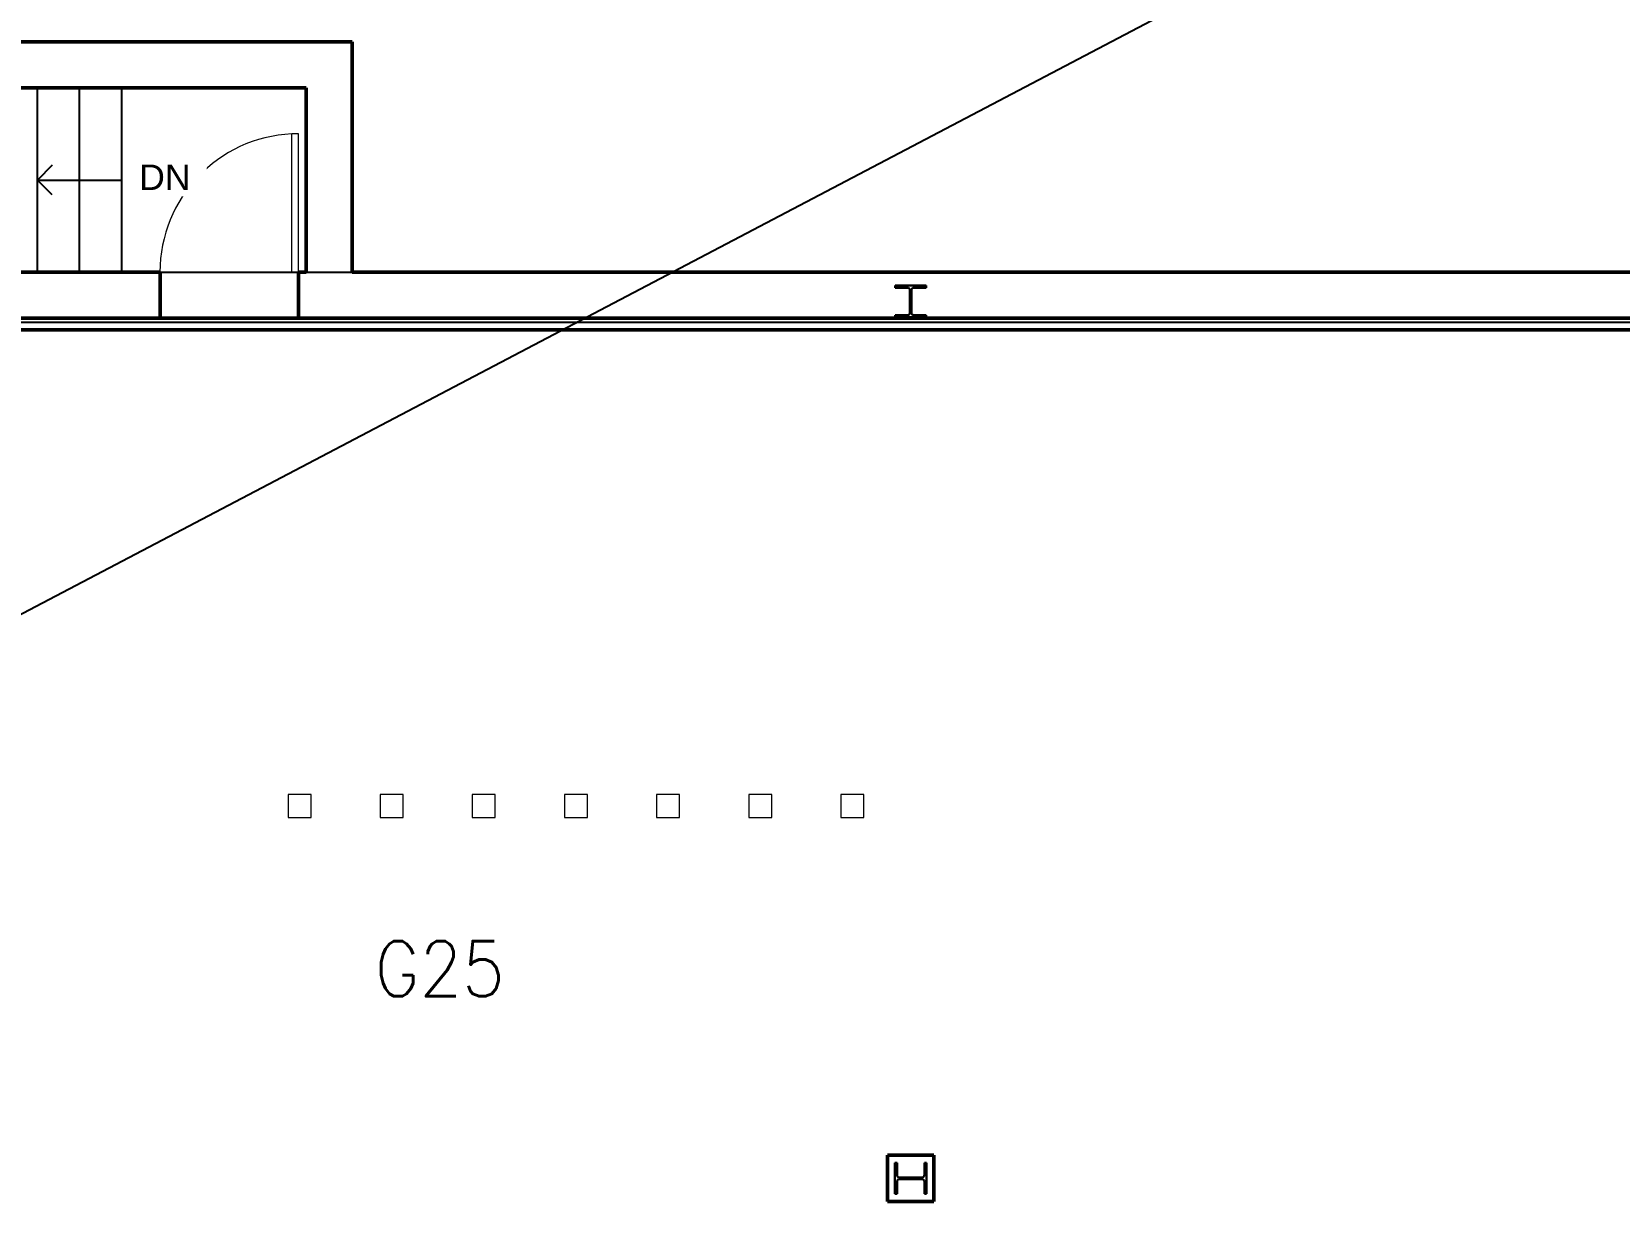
# Model space of a CAD drawing. Header units: inches. Extents: x -460 to 10305, y -938 to 5356.
# Drawn here: x 1057.3 to 1470.9, y 1037 to 1341.9 of the extents above; entities that cross this region are included whole.
import ezdxf
from ezdxf import colors
from ezdxf.entities.mleader import LeaderData, LeaderLine
from ezdxf.enums import TextEntityAlignment as Align
from ezdxf.math import Vec2, Vec3

# ---------------------------------------------------------------- set-up
doc = ezdxf.new("R2010")
doc.units = ezdxf.units.IN
doc.header["$MEASUREMENT"] = 0
doc.set_wipeout_variables(frame=1)
doc.layers.add('01-0263-G-DWG-BFP-ARCH$0$SP-CASE', color=11, linetype='Continuous', lineweight=13)
doc.layers.add('01-0263-G-DWG-BFP-ARCH$0$SP-COLUMNS', color=40, linetype='Continuous', lineweight=13)
for name, color, linetype in [('01-0263-G-DWG-BFP-ARCH$0$SP-DOOR', 5, 'Continuous'), ('01-0263-G-DWG-BFP-ARCH$0$SP-GROSS', 30, 'Continuous'), ('01-0263-G-DWG-BFP-ARCH$0$SP-RMNO', 7, 'Continuous'), ('01-0263-G-DWG-BFP-ARCH$0$SP-ROOM', 7, 'Continuous'), ('01-0263-G-DWG-BFP-ARCH$0$SP-STAIRS', 1, 'Continuous'), ('01-0263-G-DWG-BFP-ARCH$0$SP-TEXT', 72, 'Continuous'), ('01-0263-G-DWG-BFP-ARCH$0$SP-WALL', 7, 'Continuous'), ('T-Detl-Wrko-ISD50184 Kitchen Ringer', 150, 'Continuous')]:
    doc.layers.add(name, color=color, linetype=linetype)
doc.layers.get('01-0263-G-DWG-BFP-ARCH$0$SP-ROOM').off()
doc.styles.add('01-0263-G-DWG-BFP-ARCH$0$ROMANS', font='ROMANS.shx', dxfattribs={"width": 0.9})
doc.styles.add('01-0263-G-DWG-BFP-ARCH$0$STANDARD', font='TXT.shx', dxfattribs={"height": 12})

# ---------------------------------------------------------------- blocks, each defined once
blk = doc.blocks.new('01-0263-G-DWG-BFP-ARCH$0$W-Wide Flange-Column - W8X40-V51-GROUND FLOOR - PROPOSED')
at = {"layer": '01-0263-G-DWG-BFP-ARCH$0$SP-COLUMNS', "lineweight": 9}
h = blk.add_hatch(dxfattribs=at)
h.set_pattern_fill('FP_63', color=256, style=0, pattern_type=2)
h.set_pattern_definition([(315, (-320.972, 577.4), (9.50352, 9.50352), []), (315, (-306.572, 577.4), (9.50352, 9.50352), [])])
h.paths.add_polyline_path([(-4.04, 4.12), (-4.04, 3.56), (-0.87, 3.56), (-0.38, 3.36), (-0.18, 2.87), (-0.18, -2.88), (-0.38, -3.36), (-0.87, -3.57), (-4.04, -3.57), (-4.04, -4.13), (4.03, -4.13), (4.03, -3.57), (0.87, -3.57), (0.38, -3.36), (0.18, -2.88), (0.18, 2.87), (0.38, 3.36), (0.87, 3.56), (4.03, 3.56), (4.03, 4.12)], flags=0)
at = {"layer": '01-0263-G-DWG-BFP-ARCH$0$SP-COLUMNS', "lineweight": 30}
for p, q in [((4.03, 4.12), (-4.04, 4.12)), ((-4.04, 4.12), (-4.04, 3.56)), ((-4.04, 3.56), (-0.87, 3.56)), ((-0.18, 2.87), (-0.18, -2.88)), ((0.18, -2.88), (0.18, 2.87)), ((0.87, 3.56), (4.03, 3.56)), ((4.03, 3.56), (4.03, 4.12)), ((-0.87, -3.57), (-4.04, -3.57)), ((-4.04, -3.57), (-4.04, -4.13)), ((-4.04, -4.13), (4.03, -4.13)), ((4.03, -3.57), (0.87, -3.57)), ((4.03, -4.13), (4.03, -3.57))]:
    blk.add_line(p, q, dxfattribs=at)
for centre, start, end in [((-0.87, 2.87), 0, 90), ((0.87, 2.87), 90, 180), ((-0.87, -2.88), 270, 0), ((0.87, -2.88), 180, 270)]:
    blk.add_arc(centre, 0.69, start, end, dxfattribs=at)
blk = doc.blocks.new('01-0263-G-DWG-BFP-ARCH$0$W-Wide Flange-Column - W8X40-V56-GROUND FLOOR - PROPOSED')
at = {"layer": '01-0263-G-DWG-BFP-ARCH$0$SP-COLUMNS', "lineweight": 9}
h = blk.add_hatch(dxfattribs=at)
h.set_pattern_fill('FP_68', color=256, style=0, pattern_type=2)
h.set_pattern_definition([(45, (-577.4, -549.347), (-9.50352, 9.50352), []), (45, (-577.4, -534.947), (-9.50352, 9.50352), [])])
h.paths.add_polyline_path([(4.03, -4.12), (4.03, -3.56), (0.87, -3.56), (0.38, -3.36), (0.18, -2.88), (0.18, 2.87), (0.38, 3.36), (0.87, 3.57), (4.03, 3.57), (4.03, 4.13), (-4.04, 4.13), (-4.04, 3.57), (-0.87, 3.57), (-0.38, 3.36), (-0.18, 2.87), (-0.18, -2.88), (-0.38, -3.36), (-0.87, -3.56), (-4.04, -3.56), (-4.04, -4.12)], flags=0)
at = {"layer": '01-0263-G-DWG-BFP-ARCH$0$SP-COLUMNS', "lineweight": 30}
for p, q in [((4.03, 4.13), (-4.04, 4.13)), ((-4.04, 4.13), (-4.04, 3.57)), ((-4.04, 3.57), (-0.87, 3.57)), ((-0.18, 2.87), (-0.18, -2.88)), ((0.18, -2.88), (0.18, 2.87)), ((0.87, 3.57), (4.03, 3.57)), ((4.03, 3.57), (4.03, 4.13)), ((-0.87, -3.56), (-4.04, -3.56)), ((-4.04, -3.56), (-4.04, -4.12)), ((-4.04, -4.12), (4.03, -4.12)), ((4.03, -3.56), (0.87, -3.56)), ((4.03, -4.12), (4.03, -3.56))]:
    blk.add_line(p, q, dxfattribs=at)
for centre, start, end in [((-0.87, 2.87), 0, 90), ((0.87, 2.87), 90, 180), ((-0.87, -2.88), 270, 0), ((0.87, -2.88), 180, 270)]:
    blk.add_arc(centre, 0.69, start, end, dxfattribs=at)
blk = doc.blocks.new('01-0263-G-DWG-BFP-ARCH$0$Single-Flush - 3_0_ x 7_0_-332584-GROUND FLOOR - PROPOSED')
at = {"layer": '01-0263-G-DWG-BFP-ARCH$0$SP-DOOR', "lineweight": 20}
for p, q in [((16.25, 6), (16.25, 42.02)), ((18, 42.02), (16.25, 42.02)), ((18, 6), (18, 42.02)), ((18, 6), (16.25, 6))]:
    blk.add_line(p, q, dxfattribs=at)
at = {"layer": '01-0263-G-DWG-BFP-ARCH$0$SP-DOOR', "lineweight": 9}
blk.add_arc((18, 6), 36.07, 92.7812, 180, dxfattribs=at)
blk = doc.blocks.new('01-0263-G-DWG-BFP-ARCH$0$FMGRM1')
at = {"style": '01-0263-G-DWG-BFP-ARCH$0$ROMANS', "width": 0.9}
for tag, p in [('RMAREA', (0, -0.2836)), ('DATA1', (0, -0.443)), ('DATA2', (0, -0.6024)), ('DATA3', (0, -0.7618)), ('DATA4', (0, -0.9213)), ('DATA5', (0, -1.0807))]:
    blk.add_attdef(tag, text='', height=0.1172, dxfattribs=at).set_placement(p, align=Align.CENTER)
at = {"linetype": 'Continuous'}
blk.add_wipeout([(-0.375, -0.125), (0.375, -0.125), (0.375, 0.125), (-0.375, 0.125)], dxfattribs=at)
at = {"layer": '01-0263-G-DWG-BFP-ARCH$0$SP-RMNO', "style": '01-0263-G-DWG-BFP-ARCH$0$ROMANS', "width": 0.9}
blk.add_attdef('RMNUMB', text='', height=0.16, dxfattribs=at).set_placement((0, 0), align=Align.MIDDLE)
blk = doc.blocks.new('01-0263-G-DWG-BFP-ARCH', base_point=(1295.16, 1352.86))
at = {"layer": '01-0263-G-DWG-BFP-ARCH$0$SP-CASE'}
for p, q in [((2424.96, 2492.87), (2418.96, 2492.87)), ((2418.96, 2492.87), (2418.96, 2486.87)), ((2424.96, 2486.87), (2424.96, 2492.87)), ((2448.96, 2492.87), (2442.96, 2492.87)), ((2442.96, 2492.87), (2442.96, 2486.87)), ((2448.96, 2486.87), (2448.96, 2492.87)), ((2472.96, 2492.87), (2466.96, 2492.87)), ((2466.96, 2492.87), (2466.96, 2486.87)), ((2472.96, 2486.87), (2472.96, 2492.87)), ((2496.96, 2492.87), (2490.96, 2492.87)), ((2490.96, 2492.87), (2490.96, 2486.87)), ((2496.96, 2486.87), (2496.96, 2492.87)), ((2520.96, 2492.87), (2514.96, 2492.87)), ((2514.96, 2492.87), (2514.96, 2486.87)), ((2520.96, 2486.87), (2520.96, 2492.87)), ((2544.96, 2492.87), (2538.96, 2492.87)), ((2538.96, 2492.87), (2538.96, 2486.87)), ((2544.96, 2486.87), (2544.96, 2492.87)), ((2568.96, 2492.87), (2562.96, 2492.87)), ((2562.96, 2492.87), (2562.96, 2486.87)), ((2568.96, 2486.87), (2568.96, 2492.87)), ((2418.96, 2486.87), (2424.96, 2486.87)), ((2442.96, 2486.87), (2448.96, 2486.87)), ((2466.96, 2486.87), (2472.96, 2486.87)), ((2490.96, 2486.87), (2496.96, 2486.87)), ((2514.96, 2486.87), (2520.96, 2486.87)), ((2538.96, 2486.87), (2544.96, 2486.87)), ((2562.96, 2486.87), (2568.96, 2486.87))]:
    blk.add_line(p, q, dxfattribs=at)
at = {"layer": '01-0263-G-DWG-BFP-ARCH$0$SP-STAIRS'}
for p, q in [((2353.66, 2628.86), (2353.66, 2676.86)), ((2364.66, 2628.86), (2364.66, 2676.86)), ((2375.66, 2628.86), (2375.66, 2676.86))]:
    blk.add_line(p, q, dxfattribs=at)
at = {"layer": '01-0263-G-DWG-BFP-ARCH$0$SP-TEXT'}
for p, q in [((2357.55, 2656.75), (2353.66, 2652.86)), ((2357.55, 2648.97), (2353.66, 2652.86)), ((2353.66, 2652.86), (2375.66, 2652.86))]:
    blk.add_line(p, q, dxfattribs=at)
at = {"layer": '01-0263-G-DWG-BFP-ARCH$0$SP-WALL', "lineweight": 50}
for p, q in [((2435.66, 2688.86), (2264.66, 2688.86)), ((2435.66, 2628.86), (2435.66, 2688.86)), ((2276.66, 2676.86), (2423.66, 2676.86)), ((2423.66, 2676.86), (2423.66, 2628.86)), ((2385.66, 2628.86), (2276.66, 2628.86)), ((2385.66, 2616.86), (2385.66, 2628.86)), ((2423.66, 2628.86), (2421.66, 2628.86)), ((2421.66, 2628.86), (2421.66, 2616.86)), ((3039.16, 2628.86), (2435.66, 2628.86)), ((2003.16, 2616.86), (3039.16, 2616.86)), ((2074.66, 2613.86), (2841.16, 2613.86)), ((2587.16, 2398.86), (2575.16, 2398.86)), ((2575.16, 2398.86), (2575.16, 2386.86)), ((2587.16, 2386.86), (2587.16, 2398.86)), ((2575.16, 2386.86), (2587.16, 2386.86))]:
    blk.add_line(p, q, dxfattribs=at)
at = {"layer": '01-0263-G-DWG-BFP-ARCH$0$SP-WALL'}
blk.add_line((2003.16, 2615.86), (3039.16, 2615.86), dxfattribs=at)
at = {"layer": '01-0263-G-DWG-BFP-ARCH$0$SP-COLUMNS'}
blk.add_blockref('01-0263-G-DWG-BFP-ARCH$0$W-Wide Flange-Column - W8X40-V56-GROUND FLOOR - PROPOSED', (2581.16, 2621.24), dxfattribs=at)
at = {"layer": '01-0263-G-DWG-BFP-ARCH$0$SP-COLUMNS', "rotation": 89.99999999999984}
blk.add_blockref('01-0263-G-DWG-BFP-ARCH$0$W-Wide Flange-Column - W8X40-V51-GROUND FLOOR - PROPOSED', (2581.16, 2392.86), dxfattribs=at)
at = {"layer": '01-0263-G-DWG-BFP-ARCH$0$SP-DOOR'}
blk.add_blockref('01-0263-G-DWG-BFP-ARCH$0$Single-Flush - 3_0_ x 7_0_-332584-GROUND FLOOR - PROPOSED', (2403.66, 2622.86), dxfattribs=at)
at = {"layer": '01-0263-G-DWG-BFP-ARCH$0$SP-ROOM'}
ref = blk.add_blockref('01-0263-G-DWG-BFP-ARCH$0$FMGRM1', (2458.47, 2447.46), dxfattribs=dict(at, xscale=90, yscale=90, zscale=90))
ref.add_attrib('RMNUMB', 'G25', dxfattribs={"layer": '01-0263-G-DWG-BFP-ARCH$0$SP-RMNO', "height": 14.4, "style": '01-0263-G-DWG-BFP-ARCH$0$ROMANS', "width": 0.9}).set_placement((2458.47, 2447.46), align=Align.MIDDLE)
at = {"layer": '01-0263-G-DWG-BFP-ARCH$0$SP-TEXT', "insert": (2380.18, 2656.91), "char_height": 6.6388, "width": 15.9508, "attachment_point": 1, "line_spacing_factor": 0.938532, "style": '01-0263-G-DWG-BFP-ARCH$0$STANDARD', "bg_fill": 3, "box_fill_scale": 1.25, "bg_fill_color": 0, "bg_fill_transparency": 0}
blk.add_mtext('\\fArial|b0|i0|c0|p34|;DN', dxfattribs=at)
at = {"layer": '01-0263-G-DWG-BFP-ARCH$0$SP-GROSS'}
blk.add_lwpolyline([(1845.16, 2628.86), (3089.16, 2628.86), (3089.16, 2688.86), (3209.16, 2688.86), (3209.16, 2643.36), (3213.1, 2643.36), (3213.1, 2629.39), (3213.16, 2628.86), (3345.16, 2628.86)], dxfattribs=at)

msp = doc.modelspace()

# ---------------------------------------------------------------- block references
msp.add_blockref('01-0263-G-DWG-BFP-ARCH', (0.26, 3.26))

# ---------------------------------------------------------------- next in the draw order: leaders
at = {"layer": 'T-Detl-Wrko-ISD50184 Kitchen Ringer'}
ml = msp.add_multileader_mtext('Standard', dxfattribs=at)
ml.set_content('ISD50184\\PInstall a tie cable from the office, room G27 to the wall and tie in the external ringer.', color=256)
ml.set_leader_properties()
ml.build(insert=Vec2(0, 0))
ml.multileader.update_dxf_attribs({"text_right_attachment_type": 6, "dogleg_length": 0.36, "arrow_head_size": 0.18})
ctx = ml.context
ctx.base_point, ctx.char_height, ctx.arrow_head_size, ctx.landing_gap_size, ctx.plane_origin = Vec3(1243.15, 1474.44), 20, 0.18, 0.09, Vec3(803.64, 1058.45)
ctx.right_attachment = 6
notes = []
notes.append((ctx, [(1, (1, 1, 0), (1570.36, 1461.1), (-1, 0), 0.36, [(0, [(803.64, 1058.45)], 0, []), (1, [(1780.07, 707.38)], 0, [])])]))
ctx.mtext.insert, ctx.mtext.width, ctx.mtext.flow_direction = Vec3(1243.24, 1487.77), 342.1472, 5
for ctx, leaders in notes:
    for number, flags, end, landing, length, lines in leaders:
        leader = LeaderData()
        leader.index, (leader.has_last_leader_line, leader.has_dogleg_vector, leader.attachment_direction) = number, flags
        leader.last_leader_point, leader.dogleg_vector, leader.dogleg_length = Vec3(end), Vec3(landing), length
        for number, points, colour, breaks in lines:
            line = LeaderLine()
            line.index, line.vertices, line.color, line.breaks = number, Vec3.list(points), colors.encode_raw_color(colour), breaks
            leader.lines.append(line)
        ctx.leaders.append(leader)

doc.saveas('drawing.dxf')
